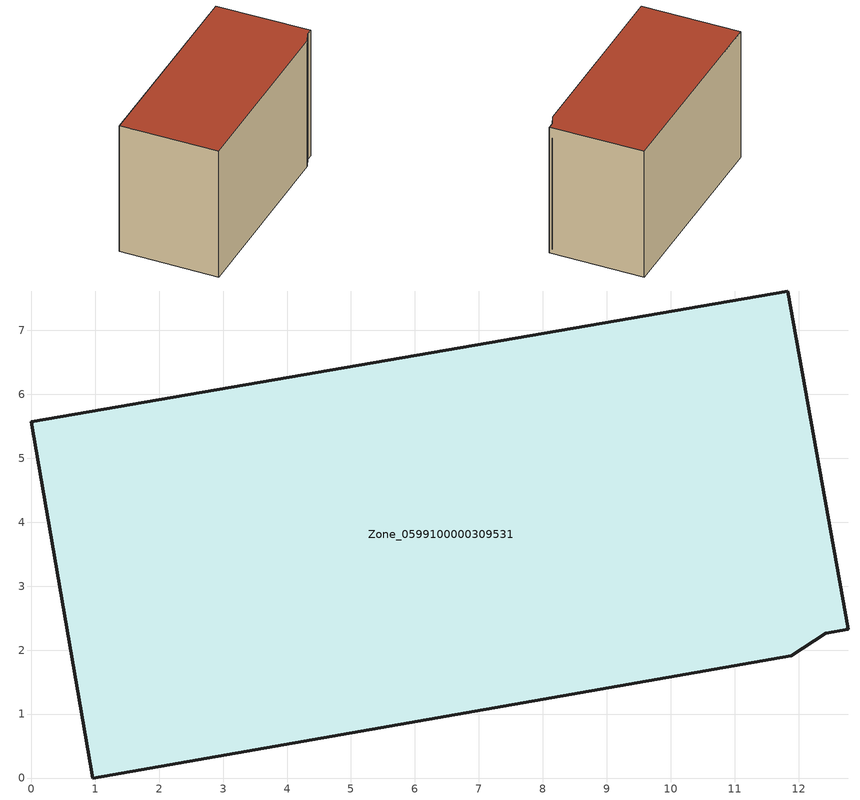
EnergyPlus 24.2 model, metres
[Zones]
Zone_0599100000309531
 floor ground (C_G): 0,5.57 11.83,7.62 12.78,2.33 12.42,2.27 11.89,1.91 0.96,0 z0
 wall outside (C_F): 11.83,7.62 0,5.57 0.96,0 11.89,1.91 12.42,2.27 12.78,2.33 11.83,7.62 z0:7.88
 roof outside (C_R): 11.89,1.91 12.42,2.27 12.78,2.33 11.83,7.62 0,5.57 0.96,0 z7.88
[BUILDING]
Pand.0599100000309531: North Axis=0; Terrain=City; Loads Convergence Tolerance Value=0.04; Temperature Convergence Tolerance Value=0.4; Solar Distribution=FullExterior; Maximum Number of Warmup Days=25; Minimum Number of Warmup Days=1
[Site:Location]
Rotterdam.The.Hague.AP_ZH_NLD Design_Conditions: Latitude=51.96; Longitude=4.45; Time Zone=1; Elevation=-4.5
[SITE:GROUNDTEMPERATURE:BUILDINGSURFACE]
18, 18, 18, 18, 18, 18, 18, 18, 18, 18, 18, 18
[MATERIAL] Thermal Absorptance=0.9; Solar Absorptance=0.7; Visible Absorptance=0.7
Name | Roughness | Thickness | Conductivity | Density | Specific Heat
G.TI.1992-2005 | MediumSmooth | 0.15 | 0.06 | 540 | 1210
F.TI.1992-2005 | Rough | 0.3 | 0.12 | 1920 | 840
R.TI.1992-2005 | MediumRough | 0.2 | 0.08 | 1500 | 1000
[CONSTRUCTION]
C_G: G.TI.1992-2005
C_F: F.TI.1992-2005
C_R: R.TI.1992-2005
[ZONE]
Zone_0599100000309531: Type=1; Multiplier=1; Ceiling Height=Autocalculate; Volume=Autocalculate; Floor Area=autocalculate; Part of Total Floor Area=Yes
[ZONEINFILTRATION:DESIGNFLOWRATE]
Infil_Zone_0599100000309531: Zone or ZoneList or Space or SpaceList=Zone_0599100000309531; Schedule=AlwaysOn; Design Flow Rate Calculation Method=Flow/Area; Flow Rate per Floor Area=0.0015; Constant Term Coefficient=1; Temperature Term Coefficient=0; Velocity Term Coefficient=0; Velocity Squared Term Coefficient=0
[HVACTEMPLATE:ZONE:IDEALLOADSAIRSYSTEM]
Zone_0599100000309531: Maximum Heating Supply Air Temperature=50; Minimum Cooling Supply Air Temperature=13; Maximum Heating Supply Air Humidity Ratio=0.0156; Minimum Cooling Supply Air Humidity Ratio=0.0077; Heating Limit=NoLimit; Cooling Limit=NoLimit; Dehumidification Control Type=ConstantSensibleHeatRatio; Cooling Sensible Heat Ratio=0.7; Dehumidification Setpoint=60; Humidification Control Type=None; Humidification Setpoint=30; Outdoor Air Method=None; Outdoor Air Flow Rate per Person=0.00944; Outdoor Air Flow Rate per Zone Floor Area=0; Outdoor Air Flow Rate per Zone=0; Demand Controlled Ventilation Type=None; Outdoor Air Economizer Type=NoEconomizer; Heat Recovery Type=None; Sensible Heat Recovery Effectiveness=0.7; Latent Heat Recovery Effectiveness=0.65
[ZONECONTROL:THERMOSTAT]
ThermostatControl_Zone_0599100000309531: Zone or ZoneList=Zone_0599100000309531; Control Type Schedule=DualSetpointControlType; Control 1=Thermostat_Zone_0599100000309531; Temperature Difference Between Cutout And Setpoint=0
[THERMOSTATSETPOINT:DUALSETPOINT]
Thermostat_Zone_0599100000309531: Heating Setpoint Temperature Schedule=HeatingSetpoint_Zone_0599100000309531; Cooling Setpoint Temperature Schedule=CoolingSetpoint_Zone_0599100000309531
[SCHEDULE:COMPACT]
HeatingSetpoint_Zone_0599100000309531: Through: 12/31, For: AllDays, Until: 24:00, 21
CoolingSetpoint_Zone_0599100000309531: Through: 12/31, For: AllDays, Until: 24:00, 24
DualSetpointControlType: Through: 12/31, For: AllDays, Until: 24:00, 4
AlwaysOn: Through: 12/31, For: AllDays, Until: 24:00, 1
